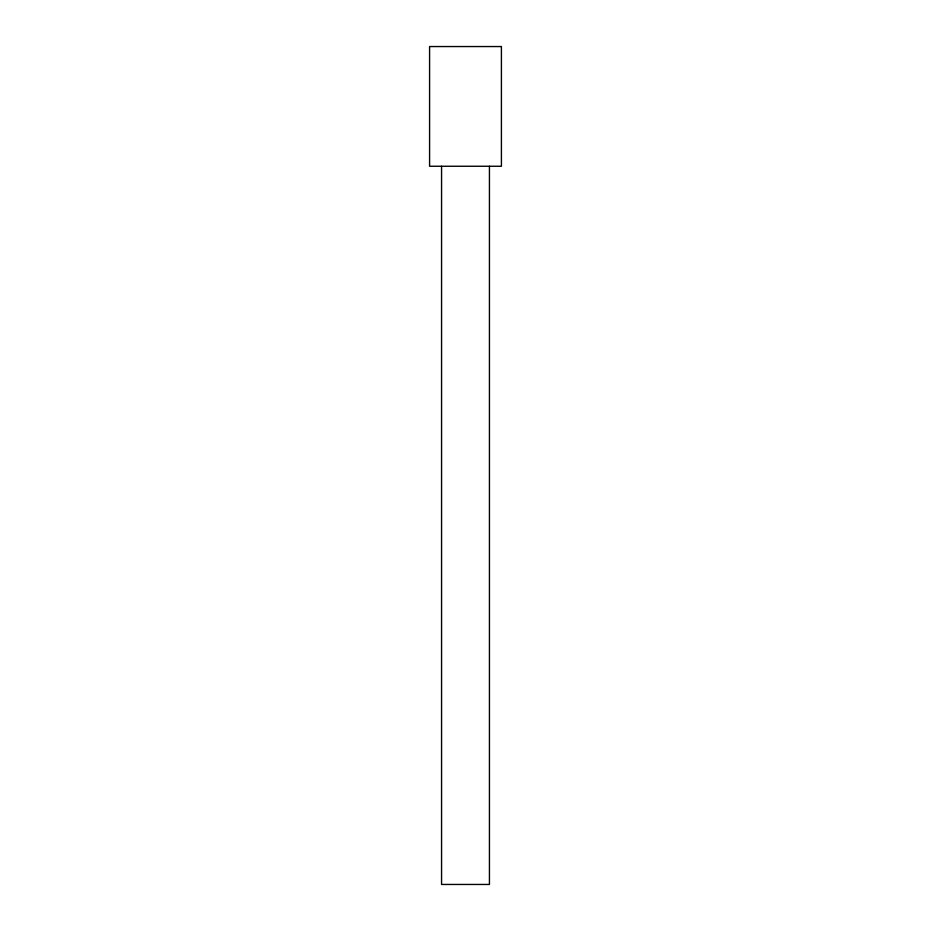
<?xml version="1.0" encoding="UTF-8"?>
<svg xmlns="http://www.w3.org/2000/svg" width="931" height="931" viewBox="0 0 931 931"><rect width="100%" height="100%" fill="white"/><g stroke="black" fill="none" stroke-linecap="round" stroke-linejoin="round"><path stroke-width="1.4" d="M489.438 166.253L489.438 884.45L441.562 884.45L441.562 166.253M501.413 46.55L429.587 46.55L429.587 166.253L501.413 166.253L501.413 46.55"/></g></svg>
